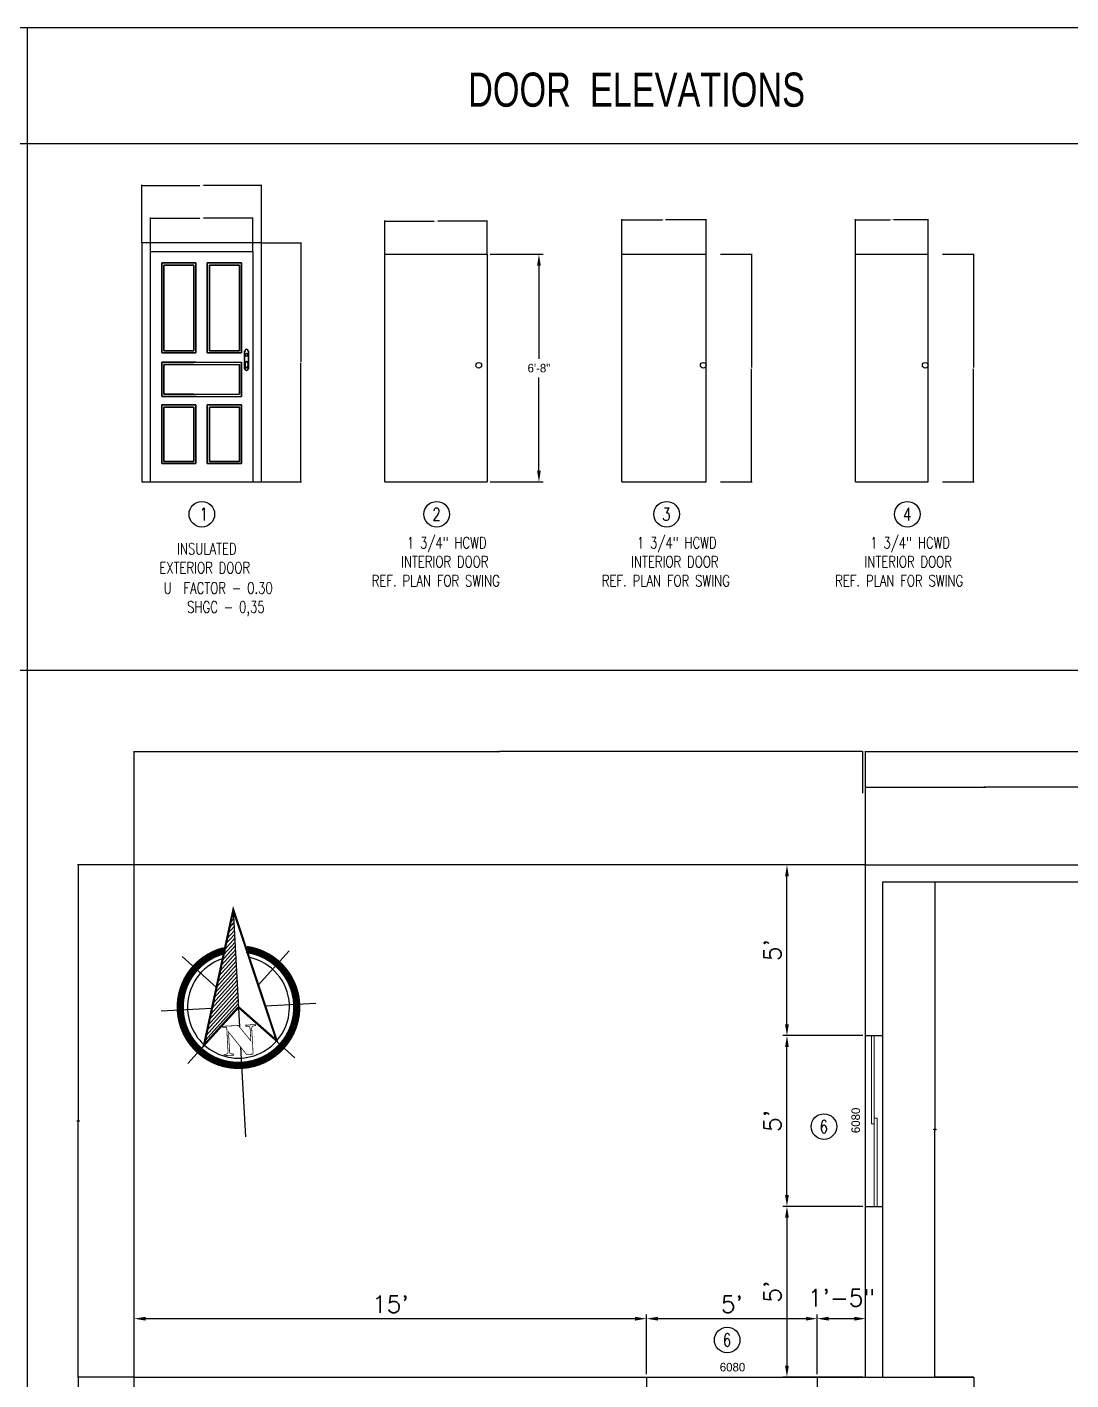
# Model space of a CAD drawing. Header units: inches. Extents: x 26998 to 46838, y -509 to 4343.
# Drawn here: x 33439.9 to 33806.7, y 3816.5 to 4291.9 of the extents above; entities that cross this region are included whole.
import ezdxf

# ---------------------------------------------------------------- set-up
doc = ezdxf.new("R2010")
doc.units = ezdxf.units.IN
doc.header["$LTSCALE"] = 0.5
doc.header["$MEASUREMENT"] = 0
doc.layers.get('Defpoints').update_dxf_attribs({"color": 140})
doc.layers.add('Dimensions', color=7, linetype='Continuous', lineweight=0)
doc.layers.add('TXT', color=4, linetype='Continuous', lineweight=9)
doc.layers.add('Title Block', color=7, linetype='Continuous')
doc.layers.add('windows', color=4, linetype='Continuous')
doc.styles.add('ARCH', font='arch.shx')
doc.styles.add('HS-DESIGN-TTLB', font='GOTHIC.TTF')
doc.styles.add('Roman', font='romans')
doc.styles.get("Standard").update_dxf_attribs({"font": 'romans.shx', "width": 0.75})
doc.dimstyles.new('LEADER1', dxfattribs={"dimscale": 0, "dimtxt": 6, "dimasz": 4, "dimexe": 1.5, "dimexo": 1, "dimgap": 1.5, "dimtad": 1, "dimdec": 0, "dimzin": 0, "dimdsep": 46, "dimlunit": 4, "dimtxsty": 'Roman', "dimcen": 0.125, "dimdle": 1.5, "dimclrd": 3, "dimclre": 3, "dimclrt": 3, "dimadec": 0, "dimazin": 0, "dimtfac": 1, "dimtdec": 0, "dimtofl": 0, "dimtmove": 2, "dimatfit": 3, "dimfxl": 1, "dimtolj": 1, "dimtzin": 0, "dimarcsym": 0})
doc.dimstyles.get("Standard").update_dxf_attribs({"dimtxt": 0.18, "dimasz": 0.18, "dimexe": 0.18, "dimexo": 0.0625, "dimgap": 0.09, "dimtad": 0, "dimtih": 1, "dimtoh": 1, "dimdec": 4, "dimzin": 0, "dimdsep": 46, "dimtxsty": 'Standard', "dimcen": 0.09, "dimadec": 0, "dimazin": 0, "dimtfac": 1, "dimtdec": 4, "dimtofl": 0, "dimtmove": 0, "dimatfit": 3, "dimfxl": 1, "dimtolj": 1, "dimtzin": 0, "dimarcsym": 0})
doc.dimstyles.new('STANDARD$0', dxfattribs={"dimscale": 0, "dimtxt": 3, "dimasz": 4, "dimexe": 4, "dimexo": 4, "dimgap": 1, "dimtad": 1, "dimdec": 0, "dimzin": 1, "dimdsep": 46, "dimlunit": 4, "dimtxsty": 'Standard', "dimblk1": 'OBLIQUE', "dimblk2": 'OBLIQUE', "dimsah": 1, "dimcen": 0, "dimdle": 2, "dimclrd": 8, "dimclre": 8, "dimclrt": 256, "dimadec": 5, "dimazin": 0, "dimtfac": 1, "dimtdec": 0, "dimtix": 1, "dimtmove": 2, "dimatfit": 3, "dimldrblk": 'OBLIQUE', "dimfxl": 1, "dimtolj": 1, "dimtzin": 3, "dimarcsym": 0})

# ---------------------------------------------------------------- blocks, each defined once
blk = doc.blocks.new('*D1198')
at = {"layer": 'Defpoints', "color": 0, "transparency": 16777216}
for p in [(33477.59, 3817.55), (33457.89, 3490.95), (33477.59, 3490.95)]:
    blk.add_point(p, dxfattribs=at)
at = {"layer": 'Title Block', "color": 0, "lineweight": -2, "transparency": 16777216}
for p, q in [((33477.53, 3817.55), (33457.71, 3817.55)), ((33457.89, 3817.37), (33457.89, 3654.43)), ((33457.89, 3491.13), (33457.89, 3654.07)), ((33477.53, 3490.95), (33457.71, 3490.95))]:
    blk.add_line(p, q, dxfattribs=at)
at = {"layer": 'Title Block', "color": 0, "transparency": 16777216}
for points in [[(33457.86, 3817.37), (33457.92, 3817.37), (33457.89, 3817.55)], [(33457.86, 3491.13), (33457.92, 3491.13), (33457.89, 3490.95)]]:
    blk.add_solid(points, dxfattribs=at)
at = {"layer": 'Title Block', "color": 0, "transparency": 16777216, "insert": (33457.89, 3654.25), "char_height": 0.18, "attachment_point": 5}
blk.add_mtext('\\A1;326.6000', dxfattribs=at)
blk = doc.blocks.new('*D1207')
at = {"layer": 'Defpoints', "color": 0, "transparency": 16777216}
for p in [(34130.39, 4037.35), (33734.59, 3997.55), (34130.39, 3997.55)]:
    blk.add_point(p, dxfattribs=at)
at = {"layer": 'Title Block', "color": 0, "lineweight": -2, "transparency": 16777216}
for p, q in [((33734.59, 3997.61), (33734.59, 4037.53)), ((33734.77, 4037.35), (33931.94, 4037.35)), ((34130.21, 4037.35), (33933.05, 4037.35)), ((34130.39, 3997.61), (34130.39, 4037.53))]:
    blk.add_line(p, q, dxfattribs=at)
at = {"layer": 'Title Block', "color": 0, "transparency": 16777216}
for points in [[(33734.77, 4037.38), (33734.77, 4037.32), (33734.59, 4037.35)], [(34130.21, 4037.38), (34130.21, 4037.32), (34130.39, 4037.35)]]:
    blk.add_solid(points, dxfattribs=at)
at = {"layer": 'Title Block', "color": 0, "transparency": 16777216, "insert": (33932.49, 4037.35), "char_height": 0.18, "attachment_point": 5}
blk.add_mtext('\\A1;395.8000', dxfattribs=at)
blk = doc.blocks.new('*D1185')
at = {"layer": 'Defpoints', "color": 0, "transparency": 16777216}
for p in [(33740.59, 3991.55), (33758.89, 3817.55), (33772.59, 3817.55)]:
    blk.add_point(p, dxfattribs=at)
at = {"layer": 'Title Block', "color": 0, "lineweight": -2, "transparency": 16777216}
for p, q in [((33740.66, 3991.55), (33759.07, 3991.55)), ((33758.89, 3991.37), (33758.89, 3904.73)), ((33758.89, 3817.73), (33758.89, 3904.37)), ((33772.53, 3817.55), (33758.71, 3817.55))]:
    blk.add_line(p, q, dxfattribs=at)
at = {"layer": 'Title Block', "color": 0, "transparency": 16777216}
for points in [[(33758.86, 3991.37), (33758.92, 3991.37), (33758.89, 3991.55)], [(33758.86, 3817.73), (33758.92, 3817.73), (33758.89, 3817.55)]]:
    blk.add_solid(points, dxfattribs=at)
at = {"layer": 'Title Block', "color": 0, "transparency": 16777216, "insert": (33758.89, 3904.55), "char_height": 0.18, "attachment_point": 5}
blk.add_mtext('\\A1;174.0000', dxfattribs=at)
blk = doc.blocks.new('*D1192')
at = {"layer": 'Defpoints', "color": 0, "transparency": 16777216}
for p in [(33734.59, 4024.85), (33734.59, 3997.55), (33818.5, 3997.53)]:
    blk.add_point(p, dxfattribs=at)
at = {"layer": 'Title Block', "color": 0, "lineweight": -2, "transparency": 16777216}
for p, q in [((33734.59, 3997.61), (33734.59, 4025.03)), ((33734.77, 4024.85), (33776.06, 4024.85)), ((33818.32, 4024.85), (33777.04, 4024.85)), ((33818.5, 3997.6), (33818.5, 4025.03))]:
    blk.add_line(p, q, dxfattribs=at)
at = {"layer": 'Title Block', "color": 0, "transparency": 16777216}
for points in [[(33734.77, 4024.88), (33734.77, 4024.82), (33734.59, 4024.85)], [(33818.32, 4024.88), (33818.32, 4024.82), (33818.5, 4024.85)]]:
    blk.add_solid(points, dxfattribs=at)
at = {"layer": 'Title Block', "color": 0, "transparency": 16777216, "insert": (33776.55, 4024.85), "char_height": 0.18, "attachment_point": 5}
blk.add_mtext('\\A1;83.9096', dxfattribs=at)
blk = doc.blocks.new('*D1242')
at = {"color": 0, "lineweight": -2, "transparency": 16777216}
for p, q in [((33734.53, 3997.55), (33457.71, 3997.55)), ((33457.89, 3997.37), (33457.89, 3907.73)), ((33457.89, 3817.73), (33457.89, 3907.37)), ((33477.53, 3817.55), (33457.71, 3817.55))]:
    blk.add_line(p, q, dxfattribs=at)
at = {"color": 0, "transparency": 16777216}
for points in [[(33457.86, 3997.37), (33457.92, 3997.37), (33457.89, 3997.55)], [(33457.86, 3817.73), (33457.92, 3817.73), (33457.89, 3817.55)]]:
    blk.add_solid(points, dxfattribs=at)
at = {"layer": 'Defpoints', "color": 0, "transparency": 16777216}
for p in [(33457.89, 3997.55), (33734.59, 3997.55), (33477.59, 3817.55)]:
    blk.add_point(p, dxfattribs=at)
at = {"color": 0, "transparency": 16777216, "insert": (33457.89, 3907.55), "char_height": 0.18, "attachment_point": 5}
blk.add_mtext('\\A1;180.0000', dxfattribs=at)
blk = doc.blocks.new('*D1243')
at = {"color": 0, "lineweight": -2, "transparency": 16777216}
for p, q in [((33477.59, 3817.61), (33477.59, 4037.53)), ((33477.77, 4037.35), (33605.04, 4037.35)), ((33733.41, 4037.35), (33606.15, 4037.35)), ((33733.59, 4022.76), (33733.59, 4037.53))]:
    blk.add_line(p, q, dxfattribs=at)
at = {"color": 0, "transparency": 16777216}
for points in [[(33477.77, 4037.38), (33477.77, 4037.32), (33477.59, 4037.35)], [(33733.41, 4037.38), (33733.41, 4037.32), (33733.59, 4037.35)]]:
    blk.add_solid(points, dxfattribs=at)
at = {"layer": 'Defpoints', "color": 0, "transparency": 16777216}
for p in [(33733.59, 4037.35), (33733.59, 4022.7), (33477.59, 3817.55)]:
    blk.add_point(p, dxfattribs=at)
at = {"color": 0, "transparency": 16777216, "insert": (33605.59, 4037.35), "char_height": 0.18, "attachment_point": 5}
blk.add_mtext('\\A1;256.0000', dxfattribs=at)
blk = doc.blocks.new('*D993')
at = {"layer": 'Defpoints', "color": 0, "transparency": 16777216}
for p in [(33678.53, 4224.25), (33648.97, 4212.08), (33678.53, 4212.08)]:
    blk.add_point(p, dxfattribs=at)
at = {"layer": 'Dimensions', "color": 0, "lineweight": -2, "transparency": 16777216}
for p, q in [((33648.97, 4212.15), (33648.97, 4224.43)), ((33649.15, 4224.25), (33663.19, 4224.25)), ((33678.35, 4224.25), (33664.32, 4224.25)), ((33678.53, 4212.15), (33678.53, 4224.43))]:
    blk.add_line(p, q, dxfattribs=at)
at = {"layer": 'Dimensions', "color": 0, "transparency": 16777216}
for points in [[(33649.15, 4224.28), (33649.15, 4224.22), (33648.97, 4224.25)], [(33678.35, 4224.28), (33678.35, 4224.22), (33678.53, 4224.25)]]:
    blk.add_solid(points, dxfattribs=at)
at = {"layer": 'Dimensions', "color": 0, "transparency": 16777216, "insert": (33663.75, 4224.25), "char_height": 0.18, "attachment_point": 5, "style": 'ARCH'}
blk.add_mtext('\\A1;29.5611', dxfattribs=at)
blk = doc.blocks.new('*D1023')
at = {"layer": 'Defpoints', "color": 0, "transparency": 16777216}
for p in [(33480.27, 4236.28), (33480.27, 4216.08), (33522.27, 4216.08)]:
    blk.add_point(p, dxfattribs=at)
at = {"layer": 'Dimensions', "color": 0, "lineweight": -2, "transparency": 16777216}
for p, q in [((33480.27, 4216.15), (33480.27, 4236.46)), ((33480.45, 4236.28), (33500.65, 4236.28)), ((33522.09, 4236.28), (33501.89, 4236.28)), ((33522.27, 4216.15), (33522.27, 4236.46))]:
    blk.add_line(p, q, dxfattribs=at)
at = {"layer": 'Dimensions', "color": 0, "transparency": 16777216}
for points in [[(33480.45, 4236.31), (33480.45, 4236.25), (33480.27, 4236.28)], [(33522.09, 4236.31), (33522.09, 4236.25), (33522.27, 4236.28)]]:
    blk.add_solid(points, dxfattribs=at)
at = {"layer": 'Dimensions', "color": 0, "transparency": 16777216, "insert": (33501.27, 4236.28), "char_height": 0.18, "attachment_point": 5, "style": 'ARCH'}
blk.add_mtext('\\A1;42.0000', dxfattribs=at)
blk = doc.blocks.new('*D1024')
at = {"layer": 'Defpoints', "color": 0, "transparency": 16777216}
for p in [(33519.27, 4224.81), (33483.27, 4213.08), (33519.27, 4213.08)]:
    blk.add_point(p, dxfattribs=at)
at = {"layer": 'Dimensions', "color": 0, "lineweight": -2, "transparency": 16777216}
for p, q in [((33483.27, 4213.15), (33483.27, 4224.99)), ((33483.45, 4224.81), (33500.65, 4224.81)), ((33519.09, 4224.81), (33501.89, 4224.81)), ((33519.27, 4213.15), (33519.27, 4224.99))]:
    blk.add_line(p, q, dxfattribs=at)
at = {"layer": 'Dimensions', "color": 0, "transparency": 16777216}
for points in [[(33483.45, 4224.84), (33483.45, 4224.78), (33483.27, 4224.81)], [(33519.09, 4224.84), (33519.09, 4224.78), (33519.27, 4224.81)]]:
    blk.add_solid(points, dxfattribs=at)
at = {"layer": 'Dimensions', "color": 0, "transparency": 16777216, "insert": (33501.27, 4224.81), "char_height": 0.18, "attachment_point": 5, "style": 'ARCH'}
blk.add_mtext('\\A1;36.0000', dxfattribs=at)
blk = doc.blocks.new('*D1025')
at = {"layer": 'Defpoints', "color": 0, "transparency": 16777216}
for p in [(33522.27, 4216.08), (33522.27, 4132.08), (33536.16, 4132.08)]:
    blk.add_point(p, dxfattribs=at)
at = {"layer": 'Dimensions', "color": 0, "lineweight": -2, "transparency": 16777216}
for p, q in [((33522.33, 4216.08), (33536.34, 4216.08)), ((33536.16, 4215.9), (33536.16, 4174.26)), ((33536.16, 4132.26), (33536.16, 4173.9)), ((33522.33, 4132.08), (33536.34, 4132.08))]:
    blk.add_line(p, q, dxfattribs=at)
at = {"layer": 'Dimensions', "color": 0, "transparency": 16777216}
for points in [[(33536.13, 4215.9), (33536.19, 4215.9), (33536.16, 4216.08)], [(33536.13, 4132.26), (33536.19, 4132.26), (33536.16, 4132.08)]]:
    blk.add_solid(points, dxfattribs=at)
at = {"layer": 'Dimensions', "color": 0, "transparency": 16777216, "insert": (33536.16, 4174.08), "char_height": 0.18, "attachment_point": 5, "style": 'ARCH'}
blk.add_mtext('\\A1;84.0000', dxfattribs=at)
blk = doc.blocks.new('*D1019')
at = {"layer": 'Defpoints', "color": 0, "transparency": 16777216}
for p in [(33601.63, 4223.77), (33565.63, 4212.08), (33601.63, 4212.08)]:
    blk.add_point(p, dxfattribs=at)
at = {"layer": 'Dimensions', "color": 0, "lineweight": -2, "transparency": 16777216}
for p, q in [((33565.63, 4212.15), (33565.63, 4223.95)), ((33565.81, 4223.77), (33583.01, 4223.77)), ((33601.45, 4223.77), (33584.26, 4223.77)), ((33601.63, 4212.15), (33601.63, 4223.95))]:
    blk.add_line(p, q, dxfattribs=at)
at = {"layer": 'Dimensions', "color": 0, "transparency": 16777216}
for points in [[(33565.81, 4223.8), (33565.81, 4223.74), (33565.63, 4223.77)], [(33601.45, 4223.8), (33601.45, 4223.74), (33601.63, 4223.77)]]:
    blk.add_solid(points, dxfattribs=at)
at = {"layer": 'Dimensions', "color": 0, "transparency": 16777216, "insert": (33583.63, 4223.77), "char_height": 0.18, "attachment_point": 5, "style": 'ARCH'}
blk.add_mtext('\\A1;36.0000', dxfattribs=at)
blk = doc.blocks.new('*D989')
at = {"layer": 'Defpoints', "color": 0, "transparency": 16777216}
for p in [(33683.53, 4212.08), (33694.51, 4212.08), (33683.53, 4132.08)]:
    blk.add_point(p, dxfattribs=at)
at = {"layer": 'Dimensions', "color": 0, "lineweight": -2, "transparency": 16777216}
for p, q in [((33683.6, 4212.08), (33694.69, 4212.08)), ((33694.51, 4211.9), (33694.51, 4172.26)), ((33694.51, 4132.26), (33694.51, 4171.9)), ((33683.6, 4132.08), (33694.69, 4132.08))]:
    blk.add_line(p, q, dxfattribs=at)
at = {"layer": 'Dimensions', "color": 0, "transparency": 16777216}
for points in [[(33694.48, 4211.9), (33694.54, 4211.9), (33694.51, 4212.08)], [(33694.48, 4132.26), (33694.54, 4132.26), (33694.51, 4132.08)]]:
    blk.add_solid(points, dxfattribs=at)
at = {"layer": 'Dimensions', "color": 0, "transparency": 16777216, "insert": (33694.51, 4172.08), "char_height": 0.18, "attachment_point": 5, "style": 'ARCH'}
blk.add_mtext('\\A1;80.0000', dxfattribs=at)
blk = doc.blocks.new('*D1020')
at = {"layer": 'Defpoints', "color": 0, "transparency": 16777216}
for p in [(33601.63, 4212.08), (33619.79, 4212.08), (33601.63, 4132.08)]:
    blk.add_point(p, dxfattribs=at)
at = {"layer": 'Dimensions', "color": 8, "lineweight": -2, "transparency": 16777216}
for p, q in [((33602.63, 4212.08), (33621.29, 4212.08)), ((33619.79, 4208.08), (33619.79, 4175.37)), ((33619.79, 4136.08), (33619.79, 4168.8)), ((33602.63, 4132.08), (33621.29, 4132.08))]:
    blk.add_line(p, q, dxfattribs=at)
at = {"layer": 'Dimensions', "color": 8, "transparency": 16777216}
for points in [[(33619.12, 4208.08), (33620.45, 4208.08), (33619.79, 4212.08)], [(33619.12, 4136.08), (33620.45, 4136.08), (33619.79, 4132.08)]]:
    blk.add_solid(points, dxfattribs=at)
at = {"layer": 'Dimensions', "transparency": 16777216, "insert": (33619.79, 4172.08), "char_height": 3, "attachment_point": 5, "style": 'ARCH'}
blk.add_mtext('\\A1;6\'-8"', dxfattribs=at)
blk = doc.blocks.new('*X797')
at = {"color": 0}
for p, q in [((146.95, -410.95), (147.62, -410.29)), ((147.15, -410.22), (147.62, -409.76)), ((147.35, -409.49), (147.62, -409.23)), ((147.55, -408.76), (147.62, -408.7)), ((146.36, -413.14), (147.62, -411.88)), ((146.55, -412.41), (147.62, -411.35)), ((146.75, -411.68), (147.62, -410.82)), ((145.56, -416.06), (147.62, -414)), ((145.76, -415.33), (147.62, -413.47)), ((145.96, -414.6), (147.62, -412.94)), ((146.16, -413.87), (147.62, -412.41)), ((144.96, -418.25), (147.62, -415.59)), ((145.16, -417.52), (147.62, -415.06)), ((145.36, -416.79), (147.62, -414.53)), ((144.16, -421.17), (147.62, -417.71)), ((144.36, -420.44), (147.62, -417.18)), ((144.56, -419.71), (147.62, -416.65)), ((144.76, -418.98), (147.62, -416.12)), ((143.56, -423.36), (147.62, -419.3)), ((143.76, -422.63), (147.62, -418.77)), ((143.96, -421.9), (147.62, -418.24)), ((142.76, -426.28), (147.62, -421.42)), ((142.96, -425.55), (147.62, -420.89)), ((143.16, -424.82), (147.62, -420.36)), ((143.36, -424.09), (147.62, -419.83))]:
    blk.add_line(p, q, dxfattribs=at)
blk = doc.blocks.new('North')
for p, q in [((-0.05, 18.32), (-0.05, 2.23)), ((-2.92, 7.82), (-7.42, 12.32)), ((2.82, 7.82), (7.32, 12.32)), ((-3.71, 4.95), (-10.67, 4.95)), ((3.61, 4.95), (10.57, 4.95)), ((-2.92, 2.08), (-7.42, -2.42)), ((2.82, 2.08), (7.32, -2.42)), ((-0.05, -0.54), (-0.05, -12.88))]:
    blk.add_line(p, q)
for points, const_width in [([(-5.06, -0.01), (-0.05, 18.32), (4.95, 0.05), (-0.05, 4.95), (-5.06, -0.01)], 0.3), ([(-1.6, -0.98), (-1.6, -1.05), (-1.59, -1.12), (-1.58, -1.18), (-1.57, -1.22), (-1.56, -1.27), (-1.54, -1.31), (-1.52, -1.33), (-1.5, -1.35), (-1.47, -1.37), (-1.44, -1.38), (-1.4, -1.4), (-1.34, -1.41), (-1.28, -1.42), (-1.21, -1.43), (-1.13, -1.43), (-1.05, -1.43), (-1.05, -1.59), (-2.39, -1.59), (-2.39, -1.43), (-2.35, -1.43), (-2.28, -1.43), (-2.21, -1.43), (-2.14, -1.42), (-2.09, -1.41), (-2.04, -1.4), (-2, -1.38), (-1.96, -1.37), (-1.94, -1.35), (-1.91, -1.33), (-1.88, -1.31), (-1.86, -1.27), (-1.85, -1.23), (-1.83, -1.18), (-1.82, -1.12), (-1.81, -1.06), (-1.81, -1), (-1.81, 2.29), (-2.39, 2.29), (-2.39, 2.44), (-0.21, 2.44), (1.39, 0.24), (1.39, 1.81), (1.39, 1.88), (1.38, 1.95), (1.37, 2), (1.36, 2.06), (1.35, 2.1), (1.33, 2.14), (1.31, 2.17), (1.29, 2.19), (1.26, 2.21), (1.22, 2.23), (1.17, 2.25), (1.12, 2.26), (1.06, 2.27), (0.99, 2.28), (0.92, 2.29), (0.84, 2.29), (0.82, 2.29), (0.82, 2.44), (2.16, 2.44), (2.16, 2.29), (2.12, 2.29), (2.04, 2.29), (1.98, 2.28), (1.92, 2.27), (1.86, 2.26), (1.81, 2.25), (1.77, 2.24), (1.73, 2.22), (1.71, 2.2), (1.69, 2.18), (1.67, 2.15), (1.65, 2.1), (1.63, 2.06), (1.62, 2.01), (1.61, 1.95), (1.61, 1.88), (1.61, 1.81), (1.61, -1.59), (0.7, -1.59), (-1.6, 1.62), (-1.6, -0.98), (-1.6, -0.98)], 0.1)]:
    blk.add_lwpolyline(points, dxfattribs=dict(const_width=const_width))
at = {"const_width": 1}
for points in [[(-8.05, 4.95, 1), (7.95, 4.95, 0.359415), (1.47, 12.8, 1)], [(-1.57, 12.8, 0.359415), (-8.05, 4.95, 1)]]:
    blk.add_lwpolyline(points, format="xyb", dxfattribs=at)
for start, end in [(105.027, 180), (0, 74.973), (180, 0)]:
    blk.add_arc((-0.05, 4.95), 7, start, end)
blk.add_blockref('*X797', (-147.67, 426.84))
blk = doc.blocks.new('*D999')
at = {"layer": 'Defpoints', "color": 0, "transparency": 16777216}
for p in [(33756.53, 4224.25), (33730.97, 4212.08), (33756.53, 4212.08)]:
    blk.add_point(p, dxfattribs=at)
at = {"layer": 'Dimensions', "color": 0, "lineweight": -2, "transparency": 16777216}
for p, q in [((33730.97, 4212.15), (33730.97, 4224.43)), ((33731.15, 4224.25), (33743.19, 4224.25)), ((33756.35, 4224.25), (33744.32, 4224.25)), ((33756.53, 4212.15), (33756.53, 4224.43))]:
    blk.add_line(p, q, dxfattribs=at)
at = {"layer": 'Dimensions', "color": 0, "transparency": 16777216}
for points in [[(33731.15, 4224.28), (33731.15, 4224.22), (33730.97, 4224.25)], [(33756.35, 4224.28), (33756.35, 4224.22), (33756.53, 4224.25)]]:
    blk.add_solid(points, dxfattribs=at)
at = {"layer": 'Dimensions', "color": 0, "transparency": 16777216, "insert": (33743.75, 4224.25), "char_height": 0.18, "attachment_point": 5, "style": 'ARCH'}
blk.add_mtext('\\A1;25.5611', dxfattribs=at)
blk = doc.blocks.new('*D1000')
at = {"layer": 'Defpoints', "color": 0, "transparency": 16777216}
for p in [(33761.53, 4212.08), (33772.51, 4212.08), (33761.53, 4132.08)]:
    blk.add_point(p, dxfattribs=at)
at = {"layer": 'Dimensions', "color": 0, "lineweight": -2, "transparency": 16777216}
for p, q in [((33761.6, 4212.08), (33772.69, 4212.08)), ((33772.51, 4211.9), (33772.51, 4172.26)), ((33772.51, 4132.26), (33772.51, 4171.9)), ((33761.6, 4132.08), (33772.69, 4132.08))]:
    blk.add_line(p, q, dxfattribs=at)
at = {"layer": 'Dimensions', "color": 0, "transparency": 16777216}
for points in [[(33772.48, 4211.9), (33772.54, 4211.9), (33772.51, 4212.08)], [(33772.48, 4132.26), (33772.54, 4132.26), (33772.51, 4132.08)]]:
    blk.add_solid(points, dxfattribs=at)
at = {"layer": 'Dimensions', "color": 0, "transparency": 16777216, "insert": (33772.51, 4172.08), "char_height": 0.18, "attachment_point": 5, "style": 'ARCH'}
blk.add_mtext('\\A1;80.0000', dxfattribs=at)
blk = doc.blocks.new('*D1103')
at = {"color": 3, "lineweight": -2, "transparency": 16777216}
for p, q in [((33733.59, 3877.55), (33705.44, 3877.55)), ((33706.94, 3873.55), (33706.94, 3821.55)), ((33733.59, 3817.55), (33705.44, 3817.55))]:
    blk.add_line(p, q, dxfattribs=at)
at = {"color": 3, "transparency": 16777216}
for points in [[(33706.27, 3873.55), (33707.6, 3873.55), (33706.94, 3877.55)], [(33706.27, 3821.55), (33707.6, 3821.55), (33706.94, 3817.55)]]:
    blk.add_solid(points, dxfattribs=at)
at = {"layer": 'Defpoints', "color": 0, "transparency": 16777216}
for p in [(33734.59, 3877.55), (33706.94, 3817.55), (33734.59, 3817.55)]:
    blk.add_point(p, dxfattribs=at)
at = {"color": 3, "transparency": 16777216, "insert": (33701.87, 3847.55), "char_height": 6, "attachment_point": 5, "rotation": 90, "style": 'Roman'}
blk.add_mtext("\\A1;5'", dxfattribs=at)
blk = doc.blocks.new('*D1104')
at = {"color": 3, "lineweight": -2, "transparency": 16777216}
for p, q in [((33733.59, 3937.55), (33705.44, 3937.55)), ((33706.94, 3881.55), (33706.94, 3933.55)), ((33733.59, 3877.55), (33705.44, 3877.55))]:
    blk.add_line(p, q, dxfattribs=at)
at = {"color": 3, "transparency": 16777216}
for points in [[(33706.27, 3933.55), (33707.6, 3933.55), (33706.94, 3937.55)], [(33706.27, 3881.55), (33707.6, 3881.55), (33706.94, 3877.55)]]:
    blk.add_solid(points, dxfattribs=at)
at = {"layer": 'Defpoints', "color": 0, "transparency": 16777216}
for p in [(33706.94, 3937.55), (33734.59, 3937.55), (33734.59, 3877.55)]:
    blk.add_point(p, dxfattribs=at)
at = {"color": 3, "transparency": 16777216, "insert": (33701.87, 3907.55), "char_height": 6, "attachment_point": 5, "rotation": 90, "style": 'Roman'}
blk.add_mtext("\\A1;5'", dxfattribs=at)
blk = doc.blocks.new('*D1105')
at = {"color": 3, "lineweight": -2, "transparency": 16777216}
for p, q in [((33733.59, 3997.55), (33705.44, 3997.55)), ((33706.94, 3941.55), (33706.94, 3993.55)), ((33733.59, 3937.55), (33705.44, 3937.55))]:
    blk.add_line(p, q, dxfattribs=at)
at = {"color": 3, "transparency": 16777216}
for points in [[(33706.27, 3993.55), (33707.6, 3993.55), (33706.94, 3997.55)], [(33706.27, 3941.55), (33707.6, 3941.55), (33706.94, 3937.55)]]:
    blk.add_solid(points, dxfattribs=at)
at = {"layer": 'Defpoints', "color": 0, "transparency": 16777216}
for p in [(33706.94, 3997.55), (33734.59, 3997.55), (33734.59, 3937.55)]:
    blk.add_point(p, dxfattribs=at)
at = {"color": 3, "transparency": 16777216, "insert": (33701.87, 3967.55), "char_height": 6, "attachment_point": 5, "rotation": 90, "style": 'Roman'}
blk.add_mtext("\\A1;5'", dxfattribs=at)
blk = doc.blocks.new('*D1106')
at = {"color": 3, "lineweight": -2, "transparency": 16777216}
for p, q in [((33717.59, 3818.55), (33717.59, 3839.57)), ((33730.59, 3838.07), (33721.59, 3838.07)), ((33734.59, 3818.55), (33734.59, 3839.57))]:
    blk.add_line(p, q, dxfattribs=at)
at = {"color": 3, "transparency": 16777216}
for points in [[(33721.59, 3838.74), (33721.59, 3837.4), (33717.59, 3838.07)], [(33730.59, 3838.74), (33730.59, 3837.4), (33734.59, 3838.07)]]:
    blk.add_solid(points, dxfattribs=at)
at = {"layer": 'Defpoints', "color": 0, "transparency": 16777216}
for p in [(33717.59, 3838.07), (33717.59, 3817.55), (33734.59, 3817.55)]:
    blk.add_point(p, dxfattribs=at)
at = {"color": 3, "transparency": 16777216, "insert": (33726.09, 3845.39), "char_height": 6, "attachment_point": 5, "style": 'Roman'}
blk.add_mtext('\\A1;1\'-5"', dxfattribs=at)
blk = doc.blocks.new('*D1107')
at = {"color": 3, "lineweight": -2, "transparency": 16777216}
for p, q in [((33657.59, 3818.55), (33657.59, 3839.57)), ((33713.59, 3838.07), (33661.59, 3838.07)), ((33717.59, 3818.55), (33717.59, 3839.57))]:
    blk.add_line(p, q, dxfattribs=at)
at = {"color": 3, "transparency": 16777216}
for points in [[(33661.59, 3838.74), (33661.59, 3837.4), (33657.59, 3838.07)], [(33713.59, 3838.74), (33713.59, 3837.4), (33717.59, 3838.07)]]:
    blk.add_solid(points, dxfattribs=at)
at = {"layer": 'Defpoints', "color": 0, "transparency": 16777216}
for p in [(33657.59, 3838.07), (33657.59, 3817.55), (33717.59, 3817.55)]:
    blk.add_point(p, dxfattribs=at)
at = {"color": 3, "transparency": 16777216, "insert": (33687.59, 3843.14), "char_height": 6, "attachment_point": 5, "style": 'Roman'}
blk.add_mtext("\\A1;5'", dxfattribs=at)
blk = doc.blocks.new('*D1108')
at = {"color": 3, "lineweight": -2, "transparency": 16777216}
for p, q in [((33477.59, 3818.55), (33477.59, 3839.57)), ((33653.59, 3838.07), (33481.59, 3838.07)), ((33657.59, 3818.55), (33657.59, 3839.57))]:
    blk.add_line(p, q, dxfattribs=at)
at = {"color": 3, "transparency": 16777216}
for points in [[(33481.59, 3838.74), (33481.59, 3837.4), (33477.59, 3838.07)], [(33653.59, 3838.74), (33653.59, 3837.4), (33657.59, 3838.07)]]:
    blk.add_solid(points, dxfattribs=at)
at = {"layer": 'Defpoints', "color": 0, "transparency": 16777216}
for p in [(33477.59, 3838.07), (33477.59, 3817.55), (33657.59, 3817.55)]:
    blk.add_point(p, dxfattribs=at)
at = {"color": 3, "transparency": 16777216, "insert": (33567.59, 3843.14), "char_height": 6, "attachment_point": 5, "style": 'Roman'}
blk.add_mtext("\\A1;15'", dxfattribs=at)

msp = doc.modelspace()

# ---------------------------------------------------------------- linework, layer by layer
for p, q in [((33440.1277455, 4065.9897026), (33440.1277455, 4291.6919129)), ((32692.7981281, 4251.007392), (34187.4573628, 4251.007392)), ((33516.4449459, 4178.0780796), (33516.2665283, 4178.0780796)), ((33516.2665283, 4178.0780796), (33516.2665283, 4171.8889435)), ((33516.5607797, 4177.9730796), (33516.3715283, 4177.9730796)), ((33516.3715283, 4177.9730796), (33516.3715283, 4171.9939435)), ((33517.7568426, 4177.9730796), (33517.5675911, 4177.9730796)), ((33517.8618426, 4178.0780796), (33517.683425, 4178.0780796)), ((33517.7568426, 4171.9939435), (33517.7568426, 4177.9730796)), ((33517.8618426, 4171.8889435), (33517.8618426, 4178.0780796)), ((33516.2665283, 4171.8889435), (33516.4449459, 4171.8889435)), ((33516.3715283, 4171.9939435), (33516.5607797, 4171.9939435)), ((33517.5675912, 4171.9939435), (33517.7568426, 4171.9939435)), ((33517.683425, 4171.8889435), (33517.8618426, 4171.8889435)), ((32692.7981281, 4065.9897026), (34187.4573628, 4065.9897026))]:
    msp.add_line(p, q)
msp.add_lwpolyline([(32692.3981281, 4291.6919129, 0.5, 0.5, 0), (34187.4573628, 4291.6919129, 0, 0, 0), (34187.4573628, 3165.2426914, 0.5, 0.5, 0), (32692.3981281, 3165.2426914, 0.5, 0.5, 0)], format="xyseb")
for radius in [0.576155, 0.471155]:
    msp.add_circle((33517.0481492, 4176.7153098), radius)
for centre, radius, start, end in [((33517.0641854, 4178.0780796), 0.6192395, 0, 180), ((33517.0641854, 4178.0780796), 0.5142395, 348.218204702, 191.781795298), ((33517.0641854, 4171.8889435), 0.6192395, 180, 0), ((33517.0641854, 4171.8889436), 0.5142395, 168.218215167, 11.781784833)]:
    msp.add_arc(centre, radius, start, end)
msp.add_ellipse((33517.0641854, 4173.3153962), major_axis=(0, 1.2039773), ratio=0.4241634855)
msp.add_open_spline([(33517.0641854, 4174.4143736), (33517.0527195, 4174.4143736), (33517.0412043, 4174.412683), (33517.0162037, 4174.4049339), (33517.0027095, 4174.3988012), (33516.9737035, 4174.3805037), (33516.9582367, 4174.3683238), (33516.9263824, 4174.3372635), (33516.9100142, 4174.3183975), (33516.8615464, 4174.2525333), (33516.8297938, 4174.1960037), (33516.7724952, 4174.0620537), (33516.7468944, 4173.9846889), (33516.7046889, 4173.8153837), (33516.6880644, 4173.7234552), (33516.665313, 4173.531921), (33516.659181, 4173.4323258), (33516.6579307, 4173.2327056), (33516.6628121, 4173.1326921), (33516.6831709, 4172.9395044), (33516.6986525, 4172.8463408), (33516.7388045, 4172.6738046), (33516.763492, 4172.5944431), (33516.8193817, 4172.4558343), (33516.8506347, 4172.3966313), (33516.9045761, 4172.3182375), (33516.9267931, 4172.2923262), (33516.9693999, 4172.2526384), (33516.9896864, 4172.2389155), (33517.0217769, 4172.2235687), (33517.0344263, 4172.2197245), (33517.0583872, 4172.215935), (33517.0697725, 4172.2159248), (33517.0937194, 4172.2196661), (33517.1063556, 4172.2234823), (33517.1339596, 4172.2366288), (33517.1488879, 4172.2460109), (33517.1802669, 4172.2715556), (33517.1966813, 4172.2877094), (33517.2298012, 4172.3269449), (33517.2464989, 4172.3500118), (33517.2970896, 4172.431398), (33517.3297042, 4172.500727), (33517.3862172, 4172.6610947), (33517.4101751, 4172.7520924), (33517.446644, 4172.9475138), (33517.4591715, 4173.0519226), (33517.4715261, 4173.2652279), (33517.4713562, 4173.3741081), (33517.4583389, 4173.5871727), (33517.4454882, 4173.6913407), (33517.4084255, 4173.8860527), (33517.3841963, 4173.9765817), (33517.3272418, 4174.1358091), (33517.2944554, 4174.2044642), (33517.2377958, 4174.294183), (33517.2148337, 4174.3234815), (33517.1702803, 4174.3691189), (33517.1487747, 4174.3853872), (33517.1149301, 4174.4039272), (33517.1016953, 4174.4088132), (33517.0806831, 4174.4134828), (33517.0724292, 4174.4143736), (33517.0641854, 4174.4143736)], degree=3, knots=[0, 0, 0, 0, 0.1307226084, 0.1307226084, 0.2614452168, 0.2614452168, 0.3921678252, 0.3921678252, 0.5228904336, 0.5228904336, 0.7811754446, 0.7811754446, 1.0394604557, 1.0394604557, 1.2977454668, 1.2977454668, 1.5560304779, 1.5560304779, 1.8143154889, 1.8143154889, 2.0726005, 2.0726005, 2.3308855111, 2.3308855111, 2.5891705222, 2.5891705222, 2.7653141757, 2.7653141757, 2.9414578292, 2.9414578292, 3.07461159, 3.07461159, 3.2077653507, 3.2077653507, 3.3409191115, 3.3409191115, 3.4740728723, 3.4740728723, 3.607226633, 3.607226633, 3.7403803938, 3.7403803938, 4.0191461104, 4.0191461104, 4.2979118271, 4.2979118271, 4.5766775437, 4.5766775437, 4.8554432603, 4.8554432603, 5.134208977, 5.134208977, 5.4129746936, 5.4129746936, 5.6917404102, 5.6917404102, 5.8733101134, 5.8733101134, 6.0548798165, 6.0548798165, 6.1891984933, 6.1891984933, 6.2831853072, 6.2831853072, 6.2831853072, 6.2831853072])
at = {"layer": 'Title Block'}
for p, q in [((33522.2724074, 4216.0847158), (33480.2724074, 4216.0847158)), ((33480.2724074, 4216.0847158), (33480.2724074, 4132.0847158)), ((33483.2724074, 4132.0847158), (33483.2724074, 4213.0847158)), ((33483.2724074, 4213.0847158), (33519.2724074, 4213.0847158)), ((33519.2724074, 4213.0847158), (33519.2724074, 4132.0847158)), ((33522.2724074, 4132.0847158), (33522.2724074, 4216.0847158)), ((33565.6348676, 4132.0847158), (33565.6348676, 4212.0847158)), ((33565.6348676, 4212.0847158), (33601.6348676, 4212.0847158)), ((33601.6348676, 4212.0847158), (33601.6348676, 4132.0847158)), ((33648.9736243, 4132.0847158), (33648.9736243, 4212.0847158)), ((33648.9736243, 4212.0847158), (33678.534706, 4212.0847158)), ((33678.534706, 4132.0847158), (33678.534706, 4212.0847158)), ((33730.9736243, 4132.0847158), (33730.9736243, 4212.0847158)), ((33730.9736243, 4212.0847158), (33756.534706, 4212.0847158)), ((33756.534706, 4132.0847158), (33756.534706, 4212.0847158)), ((33499.2724074, 4209.034783), (33487.2724074, 4209.034783)), ((33487.2724074, 4209.034783), (33487.2724074, 4177.4266156)), ((33487.2724074, 4209.034783), (33499.2724074, 4209.034783)), ((33487.2724074, 4177.4266156), (33487.2724074, 4209.034783)), ((33488.0224074, 4208.284783), (33488.0224074, 4178.1766156)), ((33498.5224074, 4208.284783), (33488.0224074, 4208.284783)), ((33488.0224074, 4208.284783), (33498.5224074, 4208.284783)), ((33488.0224074, 4178.1766156), (33488.0224074, 4208.284783)), ((33498.5224074, 4208.284783), (33498.5224074, 4178.1766156)), ((33498.5224074, 4178.1766156), (33498.5224074, 4208.284783)), ((33499.2724074, 4209.034783), (33499.2724074, 4177.4266156)), ((33499.2724074, 4177.4266156), (33499.2724074, 4209.034783)), ((33515.2724074, 4209.034783), (33503.2724074, 4209.034783)), ((33503.2724074, 4177.4266156), (33503.2724074, 4209.034783)), ((33503.2724074, 4209.034783), (33503.2724074, 4177.4266156)), ((33503.2724074, 4209.034783), (33515.2724074, 4209.034783)), ((33504.0224074, 4178.1766156), (33504.0224074, 4208.284783)), ((33514.5224074, 4208.284783), (33504.0224074, 4208.284783)), ((33504.0224074, 4208.284783), (33514.5224074, 4208.284783)), ((33504.0224074, 4208.284783), (33504.0224074, 4178.1766156)), ((33514.5224074, 4178.1766156), (33514.5224074, 4208.284783)), ((33514.5224074, 4208.284783), (33514.5224074, 4178.1766156)), ((33515.2724074, 4177.4266156), (33515.2724074, 4209.034783)), ((33515.2724074, 4209.034783), (33515.2724074, 4177.4266156)), ((33487.2724074, 4177.4266156), (33499.2724074, 4177.4266156)), ((33499.2724074, 4177.4266156), (33487.2724074, 4177.4266156)), ((33487.2724074, 4174.1551744), (33487.2724074, 4162.1551744)), ((33499.2724074, 4174.1551744), (33487.2724074, 4174.1551744)), ((33487.2724074, 4162.1551744), (33487.2724074, 4174.1551744)), ((33487.2724074, 4174.1551744), (33515.2724074, 4174.1551744)), ((33488.0224074, 4178.1766156), (33498.5224074, 4178.1766156)), ((33498.5224074, 4178.1766156), (33488.0224074, 4178.1766156)), ((33503.2724074, 4177.4266156), (33515.2724074, 4177.4266156)), ((33515.2724074, 4177.4266156), (33503.2724074, 4177.4266156)), ((33504.0224074, 4178.1766156), (33514.5224074, 4178.1766156)), ((33514.5224074, 4178.1766156), (33504.0224074, 4178.1766156)), ((33515.2724074, 4162.1551744), (33515.2724074, 4174.1551744)), ((33515.2724074, 4174.1551744), (33515.2724074, 4162.1551744)), ((33498.5224074, 4173.4051744), (33488.0224074, 4173.4051744)), ((33488.0224074, 4173.4051744), (33488.0224074, 4162.9051744)), ((33488.0224074, 4162.9051744), (33488.0224074, 4173.4051744)), ((33488.0224074, 4173.4051744), (33514.5224074, 4173.4051744)), ((33514.5224074, 4162.9051744), (33514.5224074, 4173.4051744)), ((33514.5224074, 4173.4051744), (33514.5224074, 4162.9051744)), ((33499.2724074, 4162.1551744), (33487.2724074, 4162.1551744)), ((33487.2724074, 4162.1551744), (33515.2724074, 4162.1551744)), ((33498.5224074, 4162.9051744), (33488.0224074, 4162.9051744)), ((33488.0224074, 4162.9051744), (33514.5224074, 4162.9051744)), ((33499.2724074, 4159.1804198), (33487.2724074, 4159.1804198)), ((33487.2724074, 4159.1804198), (33487.2724074, 4138.5507173)), ((33487.2724074, 4138.5507173), (33487.2724074, 4159.1804198)), ((33487.2724074, 4159.1804198), (33499.2724074, 4159.1804198)), ((33498.5224074, 4158.4304198), (33488.0224074, 4158.4304198)), ((33488.0224074, 4158.4304198), (33488.0224074, 4139.3007173)), ((33488.0224074, 4139.3007173), (33488.0224074, 4158.4304198)), ((33488.0224074, 4158.4304198), (33498.5224074, 4158.4304198)), ((33498.5224074, 4158.4304198), (33498.5224074, 4139.3007173)), ((33498.5224074, 4139.3007173), (33498.5224074, 4158.4304198)), ((33499.2724074, 4159.1804198), (33499.2724074, 4138.5507173)), ((33499.2724074, 4138.5507173), (33499.2724074, 4159.1804198)), ((33515.2724074, 4159.1804198), (33503.2724074, 4159.1804198)), ((33503.2724074, 4138.5507173), (33503.2724074, 4159.1804198)), ((33503.2724074, 4159.1804198), (33503.2724074, 4138.5507173)), ((33503.2724074, 4159.1804198), (33515.2724074, 4159.1804198)), ((33514.5224074, 4158.4304198), (33504.0224074, 4158.4304198)), ((33504.0224074, 4139.3007173), (33504.0224074, 4158.4304198)), ((33504.0224074, 4158.4304198), (33504.0224074, 4139.3007173)), ((33504.0224074, 4158.4304198), (33514.5224074, 4158.4304198)), ((33514.5224074, 4139.3007173), (33514.5224074, 4158.4304198)), ((33514.5224074, 4158.4304198), (33514.5224074, 4139.3007173)), ((33515.2724074, 4138.5507173), (33515.2724074, 4159.1804198)), ((33515.2724074, 4159.1804198), (33515.2724074, 4138.5507173)), ((33499.2724074, 4138.5507173), (33487.2724074, 4138.5507173)), ((33487.2724074, 4138.5507173), (33499.2724074, 4138.5507173)), ((33498.5224074, 4139.3007173), (33488.0224074, 4139.3007173)), ((33488.0224074, 4139.3007173), (33498.5224074, 4139.3007173)), ((33515.2724074, 4138.5507173), (33503.2724074, 4138.5507173)), ((33503.2724074, 4138.5507173), (33515.2724074, 4138.5507173)), ((33514.5224074, 4139.3007173), (33504.0224074, 4139.3007173)), ((33504.0224074, 4139.3007173), (33514.5224074, 4139.3007173)), ((33480.2724074, 4132.0847158), (33522.2724074, 4132.0847158)), ((33565.6348676, 4132.0847158), (33601.6348676, 4132.0847158)), ((33648.9736243, 4132.0847158), (33678.534706, 4132.0847158)), ((33730.9736243, 4132.0847158), (33756.534706, 4132.0847158)), ((33439.9277455, 4065.9897026), (33439.9277455, 3165.2426914)), ((33734.5938635, 3997.5473968), (34130.3938635, 3997.5473968)), ((33734.5938635, 3817.5473968), (33734.5938635, 3997.5473968)), ((33740.5938635, 3991.5473968), (34124.3938635, 3991.5473968)), ((33740.5938635, 3817.5473968), (33740.5938635, 3991.5473968)), ((33734.5938635, 3937.5473968), (33740.5938635, 3937.5473968)), ((33734.5938635, 3877.5473968), (33740.5938635, 3877.5473968)), ((33477.5938635, 3817.5473968), (33772.5938635, 3817.5473968)), ((33477.5938635, 3490.9473968), (33477.5938635, 3817.5473968)), ((33657.5938635, 3817.5473968), (33657.5938635, 3811.5473968)), ((33717.5938635, 3817.5473968), (33717.5938635, 3811.5473968)), ((33772.5938635, 3817.5473968), (33772.5938635, 3811.5473968)), ((33772.5938635, 3817.5473968), (33772.5938635, 3811.5473968))]:
    msp.add_line(p, q, dxfattribs=at)
for centre in [(33598.6348676, 4173.0847158), (33677.534706, 4173.0847158), (33755.534706, 4173.0847158)]:
    msp.add_circle(centre, 1, dxfattribs=at)
at = {"layer": 'TXT'}
for p, q in [((33736.5938635, 3906.5473968), (33736.5938635, 3937.5473968)), ((33737.5938635, 3877.5473968), (33737.5938635, 3937.5473968)), ((33738.5938635, 3908.5473968), (33737.5938635, 3908.5473968)), ((33738.5938635, 3877.5473968), (33738.5938635, 3908.5473968)), ((33737.5938635, 3906.5473968), (33736.5938635, 3906.5473968))]:
    msp.add_line(p, q, dxfattribs=at)
at = {"layer": 'windows'}
for centre in [(33501.3397694, 4120.7502104), (33583.8404749, 4120.7502104), (33664.6432074, 4120.7502104), (33749.2259024, 4120.7502104), (33719.936853, 3905.5695574), (33685.936853, 3830.5695574)]:
    msp.add_circle(centre, 4.5, dxfattribs=at)

# ---------------------------------------------------------------- block references
at = {"xscale": 2.559999999999999, "yscale": 2.559999999999999, "zscale": 2.559999999999999, "rotation": 3.052882514792429}
msp.add_blockref('North', (33515.0229406, 3934.8936435), dxfattribs=at)

# ---------------------------------------------------------------- texts
at = {"layer": 'Title Block', "insert": (33594.909265, 4275.9471992), "char_height": 12, "width": 241.976734994, "attachment_point": 1}
msp.add_mtext('{\\fBaskerville Old Face|b0|i0|c0|p18;DOOR  ELEVATIONS}', dxfattribs=at)
at = {"layer": 'Title Block', "char_height": 4, "attachment_point": 1}
for s, width, insert in [('\\A1;      1 3/4" HCWD\\P     INTERIOR DOOR\\PREF. PLAN FOR SWING', 139.455001315, (33561.0472984, 4112.7086779)), ('\\A1;      1 3/4" HCWD\\P     INTERIOR DOOR\\PREF. PLAN FOR SWING', 128.363709526, (33641.8841738, 4112.7086779)), ('\\A1;      1 3/4" HCWD\\P     INTERIOR DOOR\\PREF. PLAN FOR SWING', 128.363709526, (33723.8841738, 4112.7086779)), ('\\A1;\\P   INSULATED \\PEXTERIOR DOOR ', 162.737869971, (33486.4303173, 4117.278227)), ('U  FACTOR - 0.30\\P    SHGC - 0,35', 200.612051485, (33487.9523826, 4096.8176114))]:
    msp.add_mtext_dynamic_manual_height_columns(s, width=width, gutter_width=30, heights=[0], dxfattribs=dict(at, insert=insert))
at = {"layer": 'Title Block', "insert": (33729.5854188, 3903.2746333), "char_height": 3.0096, "width": 43.611515527, "attachment_point": 1, "rotation": 90, "style": 'HS-DESIGN-TTLB'}
msp.add_mtext('6080', dxfattribs=at)
at = {"layer": 'Title Block', "insert": (33683.3211, 3822.5558415), "char_height": 3.0096, "width": 43.611515527, "attachment_point": 1, "style": 'HS-DESIGN-TTLB'}
msp.add_mtext('6080', dxfattribs=at)
at = {"layer": 'windows', "char_height": 4.5, "attachment_point": 1}
for s, insert in [('1', (33500.5897694, 4123.0002104)), ('2', (33582.3404749, 4123.0002104)), ('3', (33663.1432074, 4123.0002104)), ('4', (33747.7259024, 4123.0002104)), ('6', (33718.436853, 3907.8195574)), ('6', (33684.436853, 3832.8195574))]:
    msp.add_mtext_dynamic_manual_height_columns(s, width=3.5, gutter_width=30, heights=[0], dxfattribs=dict(at, insert=insert))

# ---------------------------------------------------------------- dimensions: what is measured, and where the dimension line sits
dim = msp.add_linear_dim(base=(33733.5938635, 4037.3473968), p1=(33477.5938635, 3817.5473968), p2=(33733.5938635, 4022.6973968), dimstyle='Standard')
dim.commit()
dim.dimension.update_dxf_attribs({"geometry": '*D1243', "text_midpoint": (33605.5938635, 4037.3473968)})
dim = msp.add_linear_dim(base=(33457.8938635, 3997.5473968), p1=(33477.5938635, 3817.5473968), p2=(33734.5938635, 3997.5473968), angle=90, dimstyle='Standard')
dim.commit()
dim.dimension.update_dxf_attribs({"geometry": '*D1242', "text_midpoint": (33457.8938635, 3907.5473968)})
for p1, p2, distance, picture, middle in [((33734.5938635, 3937.5473968), (33734.5938635, 3997.5473968), 27.6570105, '*D1105', (33701.8654244, 3967.5473968)), ((33734.5938635, 3877.5473968), (33734.5938635, 3937.5473968), 27.6570105, '*D1104', (33701.8654244, 3907.5473968)), ((33734.5938635, 3877.5473968), (33734.5938635, 3817.5473968), -27.6570105, '*D1103', (33701.8654244, 3847.5473968)), ((33657.5938635, 3817.5473968), (33477.5938635, 3817.5473968), -20.5221607, '*D1108', (33567.5938635, 3843.140986)), ((33717.5938635, 3817.5473968), (33657.5938635, 3817.5473968), -20.5221607, '*D1107', (33687.5938635, 3843.140986)), ((33734.5938635, 3817.5473968), (33717.5938635, 3817.5473968), -20.5221607, '*D1106', (33726.0938635, 3845.390986))]:
    dim = msp.add_aligned_dim(p1=p1, p2=p2, distance=distance, dimstyle='LEADER1', override={"dimscale": 1})
    dim.commit()
    dim.dimension.update_dxf_attribs({"geometry": picture, "text_midpoint": middle})
at = {"layer": 'Dimensions'}
for base, p1, p2, picture, middle in [((33480.2724074, 4236.2827209), (33522.2724074, 4216.0847158), (33480.2724074, 4216.0847158), '*D1023', (33501.2724074, 4236.2827209)), ((33519.2724074, 4224.8090678), (33483.2724074, 4213.0847158), (33519.2724074, 4213.0847158), '*D1024', (33501.2724074, 4224.8090678)), ((33601.6348676, 4223.7716405), (33565.6348676, 4212.0847158), (33601.6348676, 4212.0847158), '*D1019', (33583.6348676, 4223.7716405)), ((33678.534706, 4224.2478559), (33648.9736243, 4212.0847158), (33678.534706, 4212.0847158), '*D993', (33663.7541651, 4224.2478559)), ((33756.534706, 4224.2478559), (33730.9736243, 4212.0847158), (33756.534706, 4212.0847158), '*D999', (33743.7541651, 4224.2478559))]:
    dim = msp.add_linear_dim(base=base, p1=p1, p2=p2, dimstyle='Standard', override={"dimtxsty": 'ARCH', "dimfxl": 2}, dxfattribs=at)
    dim.commit()
    dim.dimension.update_dxf_attribs({"geometry": picture, "text_midpoint": middle})
for base, p1, p2, dimstyle, override, picture, middle in [((33536.1618457, 4132.0847158), (33522.2724074, 4216.0847158), (33522.2724074, 4132.0847158), 'Standard', {"dimtxsty": 'ARCH', "dimfxl": 2}, '*D1025', (33536.1618457, 4174.0847158)), ((33619.7868025, 4212.0847158), (33601.6348676, 4132.0847158), (33601.6348676, 4212.0847158), 'STANDARD$0', {"dimscale": 1, "dimexe": 1.5, "dimexo": 1, "dimgap": 1.5, "dimtad": 0, "dimtih": 1, "dimtoh": 1, "dimzin": 0, "dimtxsty": 'ARCH', "dimsah": 0, "dimcen": 1.5, "dimdle": 0, "dimfxl": 2}, '*D1020', (33619.7868025, 4172.0847158)), ((33694.5121141, 4212.0847158), (33683.534706, 4132.0847158), (33683.534706, 4212.0847158), 'Standard', {"dimtxsty": 'ARCH', "dimfxl": 2}, '*D989', (33694.5121141, 4172.0847158)), ((33772.5121141, 4212.0847158), (33761.534706, 4132.0847158), (33761.534706, 4212.0847158), 'Standard', {"dimtxsty": 'ARCH', "dimfxl": 2}, '*D1000', (33772.5121141, 4172.0847158))]:
    dim = msp.add_linear_dim(base=base, p1=p1, p2=p2, angle=90, dimstyle=dimstyle, override=override, dxfattribs=at)
    dim.commit()
    dim.dimension.update_dxf_attribs({"geometry": picture, "text_midpoint": middle})
at = {"layer": 'Title Block'}
for base, p1, p2, picture, middle in [((34130.3938635, 4037.3473968), (33734.5938635, 3997.5473968), (34130.3938635, 3997.5473968), '*D1207', (33932.4938635, 4037.3473968)), ((33734.5938635, 4024.8473968), (33818.5034984, 3997.5333446), (33734.5938635, 3997.5473968), '*D1192', (33776.5486809, 4024.8473968))]:
    dim = msp.add_linear_dim(base=base, p1=p1, p2=p2, dimstyle='Standard', dxfattribs=at)
    dim.commit()
    dim.dimension.update_dxf_attribs({"geometry": picture, "text_midpoint": middle})
for base, p1, p2, picture, middle in [((33758.8938635, 3817.5473968), (33740.5938635, 3991.5473968), (33772.5938635, 3817.5473968), '*D1185', (33758.8938635, 3904.5473968)), ((33457.8938635, 3490.9473968), (33477.5938635, 3817.5473968), (33477.5938635, 3490.9473968), '*D1198', (33457.8938635, 3654.2473968))]:
    dim = msp.add_linear_dim(base=base, p1=p1, p2=p2, angle=90, dimstyle='Standard', dxfattribs=at)
    dim.commit()
    dim.dimension.update_dxf_attribs({"geometry": picture, "text_midpoint": middle})

doc.saveas('drawing.dxf')
